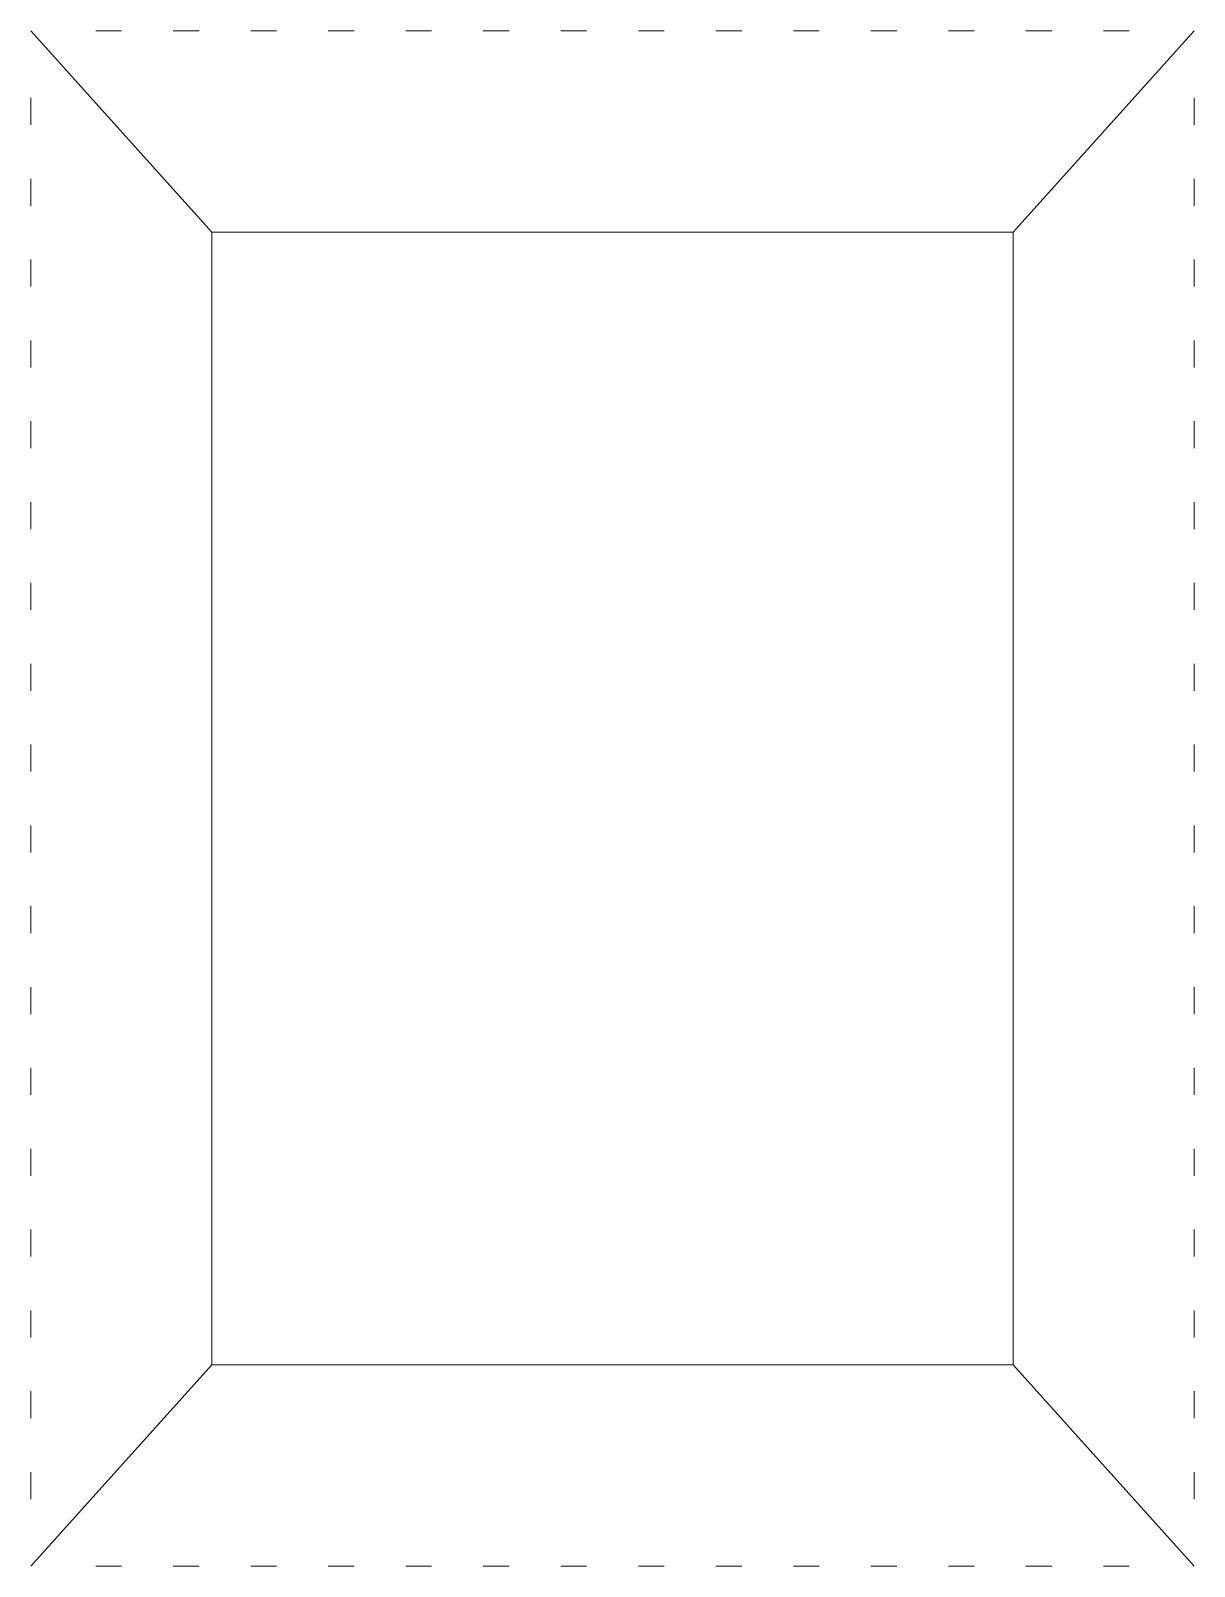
# Model space of a CAD drawing. Header units: millimetres. Extents: x 18.6 to 49.4, y -55.7 to -15.
import ezdxf

# ---------------------------------------------------------------- set-up
doc = ezdxf.new("R2010")
doc.units = ezdxf.units.MM
doc.header["$MEASUREMENT"] = 0
doc.layers.add('Layer 1', color=7, linetype='Continuous', lineweight=0)

msp = doc.modelspace()

# ---------------------------------------------------------------- hatches: boundary and pattern name
at = {"layer": 'Layer 1', "transparency": 33554687}
h = msp.add_hatch(color=250, dxfattribs=at)
h.dxf.hatch_style = 2
edge = h.paths.add_edge_path()
edge.add_spline(control_points=[(20.311, -15.04), (20.311, -15.04), (20.311, -15.04), (20.311, -15.04), (20.311, -15.04), (20.996, -15.04), (20.996, -15.04), (20.996, -15.04), (20.311, -15.04), (20.311, -15.04)], knot_values=[0, 0, 0, 0, 1, 1, 1, 2, 2, 2, 3, 3, 3, 3], degree=3, periodic=0)
edge = h.paths.add_edge_path()
edge.add_spline(control_points=[(22.365, -15.04), (22.365, -15.04), (22.365, -15.04), (22.365, -15.04), (22.365, -15.04), (23.05, -15.04), (23.05, -15.04), (23.05, -15.04), (22.365, -15.04), (22.365, -15.04)], knot_values=[0, 0, 0, 0, 1, 1, 1, 2, 2, 2, 3, 3, 3, 3], degree=3, periodic=0)
edge = h.paths.add_edge_path()
edge.add_spline(control_points=[(24.419, -15.04), (24.419, -15.04), (24.419, -15.04), (24.419, -15.04), (24.419, -15.04), (25.104, -15.04), (25.104, -15.04), (25.104, -15.04), (24.419, -15.04), (24.419, -15.04)], knot_values=[0, 0, 0, 0, 1, 1, 1, 2, 2, 2, 3, 3, 3, 3], degree=3, periodic=0)
edge = h.paths.add_edge_path()
edge.add_spline(control_points=[(26.473, -15.04), (26.473, -15.04), (26.473, -15.04), (26.473, -15.04), (26.473, -15.04), (27.158, -15.04), (27.158, -15.04), (27.158, -15.04), (26.473, -15.04), (26.473, -15.04)], knot_values=[0, 0, 0, 0, 1, 1, 1, 2, 2, 2, 3, 3, 3, 3], degree=3, periodic=0)
edge = h.paths.add_edge_path()
edge.add_spline(control_points=[(28.527, -15.04), (28.527, -15.04), (28.527, -15.04), (28.527, -15.04), (28.527, -15.04), (29.211, -15.04), (29.211, -15.04), (29.211, -15.04), (28.527, -15.04), (28.527, -15.04)], knot_values=[0, 0, 0, 0, 1, 1, 1, 2, 2, 2, 3, 3, 3, 3], degree=3, periodic=0)
edge = h.paths.add_edge_path()
edge.add_spline(control_points=[(30.581, -15.04), (30.581, -15.04), (30.581, -15.04), (30.581, -15.04), (30.581, -15.04), (31.265, -15.04), (31.265, -15.04), (31.265, -15.04), (30.581, -15.04), (30.581, -15.04)], knot_values=[0, 0, 0, 0, 1, 1, 1, 2, 2, 2, 3, 3, 3, 3], degree=3, periodic=0)
edge = h.paths.add_edge_path()
edge.add_spline(control_points=[(32.634, -15.04), (32.634, -15.04), (32.634, -15.04), (32.634, -15.04), (32.634, -15.04), (33.319, -15.04), (33.319, -15.04), (33.319, -15.04), (32.634, -15.04), (32.634, -15.04)], knot_values=[0, 0, 0, 0, 1, 1, 1, 2, 2, 2, 3, 3, 3, 3], degree=3, periodic=0)
edge = h.paths.add_edge_path()
edge.add_spline(control_points=[(34.688, -15.04), (34.688, -15.04), (34.688, -15.04), (34.688, -15.04), (34.688, -15.04), (35.373, -15.04), (35.373, -15.04), (35.373, -15.04), (34.688, -15.04), (34.688, -15.04)], knot_values=[0, 0, 0, 0, 1, 1, 1, 2, 2, 2, 3, 3, 3, 3], degree=3, periodic=0)
edge = h.paths.add_edge_path()
edge.add_spline(control_points=[(36.742, -15.04), (36.742, -15.04), (36.742, -15.04), (36.742, -15.04), (36.742, -15.04), (37.427, -15.04), (37.427, -15.04), (37.427, -15.04), (36.742, -15.04), (36.742, -15.04)], knot_values=[0, 0, 0, 0, 1, 1, 1, 2, 2, 2, 3, 3, 3, 3], degree=3, periodic=0)
edge = h.paths.add_edge_path()
edge.add_spline(control_points=[(38.796, -15.04), (38.796, -15.04), (38.796, -15.04), (38.796, -15.04), (38.796, -15.04), (39.48, -15.04), (39.48, -15.04), (39.48, -15.04), (38.796, -15.04), (38.796, -15.04)], knot_values=[0, 0, 0, 0, 1, 1, 1, 2, 2, 2, 3, 3, 3, 3], degree=3, periodic=0)
edge = h.paths.add_edge_path()
edge.add_spline(control_points=[(40.85, -15.04), (40.85, -15.04), (40.85, -15.04), (40.85, -15.04), (40.85, -15.04), (41.534, -15.04), (41.534, -15.04), (41.534, -15.04), (40.85, -15.04), (40.85, -15.04)], knot_values=[0, 0, 0, 0, 1, 1, 1, 2, 2, 2, 3, 3, 3, 3], degree=3, periodic=0)
edge = h.paths.add_edge_path()
edge.add_spline(control_points=[(42.903, -15.04), (42.903, -15.04), (42.903, -15.04), (42.903, -15.04), (42.903, -15.04), (43.588, -15.04), (43.588, -15.04), (43.588, -15.04), (42.903, -15.04), (42.903, -15.04)], knot_values=[0, 0, 0, 0, 1, 1, 1, 2, 2, 2, 3, 3, 3, 3], degree=3, periodic=0)
edge = h.paths.add_edge_path()
edge.add_spline(control_points=[(44.957, -15.04), (44.957, -15.04), (44.957, -15.04), (44.957, -15.04), (44.957, -15.04), (45.642, -15.04), (45.642, -15.04), (45.642, -15.04), (44.957, -15.04), (44.957, -15.04)], knot_values=[0, 0, 0, 0, 1, 1, 1, 2, 2, 2, 3, 3, 3, 3], degree=3, periodic=0)
edge = h.paths.add_edge_path()
edge.add_spline(control_points=[(47.011, -15.04), (47.011, -15.04), (47.011, -15.04), (47.011, -15.04), (47.011, -15.04), (47.696, -15.04), (47.696, -15.04), (47.696, -15.04), (47.011, -15.04), (47.011, -15.04)], knot_values=[0, 0, 0, 0, 1, 1, 1, 2, 2, 2, 3, 3, 3, 3], degree=3, periodic=0)
h = msp.add_hatch(color=250, dxfattribs=at)
h.dxf.hatch_style = 2
edge = h.paths.add_edge_path()
edge.add_spline(control_points=[(18.59, -17.535), (18.59, -17.535), (18.589, -17.535), (18.589, -17.535), (18.589, -17.535), (18.589, -16.821), (18.589, -16.821), (18.589, -16.821), (18.59, -17.535), (18.59, -17.535)], knot_values=[0, 0, 0, 0, 1, 1, 1, 2, 2, 2, 3, 3, 3, 3], degree=3, periodic=0)
edge = h.paths.add_edge_path()
edge.add_spline(control_points=[(18.59, -19.676), (18.59, -19.676), (18.589, -19.676), (18.589, -19.676), (18.589, -19.676), (18.589, -18.962), (18.589, -18.962), (18.589, -18.962), (18.59, -19.676), (18.59, -19.676)], knot_values=[0, 0, 0, 0, 1, 1, 1, 2, 2, 2, 3, 3, 3, 3], degree=3, periodic=0)
edge = h.paths.add_edge_path()
edge.add_spline(control_points=[(18.59, -21.817), (18.59, -21.817), (18.589, -21.817), (18.589, -21.817), (18.589, -21.817), (18.589, -21.104), (18.589, -21.104), (18.589, -21.104), (18.59, -21.817), (18.59, -21.817)], knot_values=[0, 0, 0, 0, 1, 1, 1, 2, 2, 2, 3, 3, 3, 3], degree=3, periodic=0)
edge = h.paths.add_edge_path()
edge.add_spline(control_points=[(18.59, -23.959), (18.59, -23.959), (18.589, -23.959), (18.589, -23.959), (18.589, -23.959), (18.589, -23.245), (18.589, -23.245), (18.589, -23.245), (18.59, -23.959), (18.59, -23.959)], knot_values=[0, 0, 0, 0, 1, 1, 1, 2, 2, 2, 3, 3, 3, 3], degree=3, periodic=0)
edge = h.paths.add_edge_path()
edge.add_spline(control_points=[(18.59, -26.101), (18.59, -26.101), (18.589, -26.101), (18.589, -26.101), (18.589, -26.101), (18.589, -25.387), (18.589, -25.387), (18.589, -25.387), (18.59, -26.101), (18.59, -26.101)], knot_values=[0, 0, 0, 0, 1, 1, 1, 2, 2, 2, 3, 3, 3, 3], degree=3, periodic=0)
edge = h.paths.add_edge_path()
edge.add_spline(control_points=[(18.59, -28.242), (18.59, -28.242), (18.589, -28.242), (18.589, -28.242), (18.589, -28.242), (18.589, -27.528), (18.589, -27.528), (18.589, -27.528), (18.59, -28.242), (18.59, -28.242)], knot_values=[0, 0, 0, 0, 1, 1, 1, 2, 2, 2, 3, 3, 3, 3], degree=3, periodic=0)
edge = h.paths.add_edge_path()
edge.add_spline(control_points=[(18.59, -30.384), (18.59, -30.384), (18.589, -30.384), (18.589, -30.384), (18.589, -30.384), (18.589, -29.67), (18.589, -29.67), (18.589, -29.67), (18.59, -30.384), (18.59, -30.384)], knot_values=[0, 0, 0, 0, 1, 1, 1, 2, 2, 2, 3, 3, 3, 3], degree=3, periodic=0)
edge = h.paths.add_edge_path()
edge.add_spline(control_points=[(18.59, -32.525), (18.59, -32.525), (18.589, -32.525), (18.589, -32.525), (18.589, -32.525), (18.589, -31.811), (18.589, -31.811), (18.589, -31.811), (18.59, -32.525), (18.59, -32.525)], knot_values=[0, 0, 0, 0, 1, 1, 1, 2, 2, 2, 3, 3, 3, 3], degree=3, periodic=0)
edge = h.paths.add_edge_path()
edge.add_spline(control_points=[(18.59, -34.667), (18.59, -34.667), (18.589, -34.667), (18.589, -34.667), (18.589, -34.667), (18.589, -33.953), (18.589, -33.953), (18.589, -33.953), (18.59, -34.667), (18.59, -34.667)], knot_values=[0, 0, 0, 0, 1, 1, 1, 2, 2, 2, 3, 3, 3, 3], degree=3, periodic=0)
edge = h.paths.add_edge_path()
edge.add_spline(control_points=[(18.59, -36.808), (18.59, -36.808), (18.589, -36.808), (18.589, -36.808), (18.589, -36.808), (18.589, -36.094), (18.589, -36.094), (18.589, -36.094), (18.59, -36.808), (18.59, -36.808)], knot_values=[0, 0, 0, 0, 1, 1, 1, 2, 2, 2, 3, 3, 3, 3], degree=3, periodic=0)
edge = h.paths.add_edge_path()
edge.add_spline(control_points=[(18.59, -38.95), (18.59, -38.95), (18.589, -38.95), (18.589, -38.95), (18.589, -38.95), (18.589, -38.236), (18.589, -38.236), (18.589, -38.236), (18.59, -38.95), (18.59, -38.95)], knot_values=[0, 0, 0, 0, 1, 1, 1, 2, 2, 2, 3, 3, 3, 3], degree=3, periodic=0)
edge = h.paths.add_edge_path()
edge.add_spline(control_points=[(18.59, -41.091), (18.59, -41.091), (18.589, -41.091), (18.589, -41.091), (18.589, -41.091), (18.589, -40.377), (18.589, -40.377), (18.589, -40.377), (18.59, -41.091), (18.59, -41.091)], knot_values=[0, 0, 0, 0, 1, 1, 1, 2, 2, 2, 3, 3, 3, 3], degree=3, periodic=0)
edge = h.paths.add_edge_path()
edge.add_spline(control_points=[(18.59, -43.233), (18.59, -43.233), (18.589, -43.233), (18.589, -43.233), (18.589, -43.233), (18.589, -42.519), (18.589, -42.519), (18.589, -42.519), (18.59, -43.233), (18.59, -43.233)], knot_values=[0, 0, 0, 0, 1, 1, 1, 2, 2, 2, 3, 3, 3, 3], degree=3, periodic=0)
edge = h.paths.add_edge_path()
edge.add_spline(control_points=[(18.59, -45.374), (18.59, -45.374), (18.589, -45.374), (18.589, -45.374), (18.589, -45.374), (18.589, -44.66), (18.589, -44.66), (18.589, -44.66), (18.59, -45.374), (18.59, -45.374)], knot_values=[0, 0, 0, 0, 1, 1, 1, 2, 2, 2, 3, 3, 3, 3], degree=3, periodic=0)
edge = h.paths.add_edge_path()
edge.add_spline(control_points=[(18.59, -47.516), (18.59, -47.516), (18.589, -47.516), (18.589, -47.516), (18.589, -47.516), (18.589, -46.802), (18.589, -46.802), (18.589, -46.802), (18.59, -47.516), (18.59, -47.516)], knot_values=[0, 0, 0, 0, 1, 1, 1, 2, 2, 2, 3, 3, 3, 3], degree=3, periodic=0)
edge = h.paths.add_edge_path()
edge.add_spline(control_points=[(18.59, -49.657), (18.59, -49.657), (18.589, -49.657), (18.589, -49.657), (18.589, -49.657), (18.589, -48.943), (18.589, -48.943), (18.589, -48.943), (18.59, -49.657), (18.59, -49.657)], knot_values=[0, 0, 0, 0, 1, 1, 1, 2, 2, 2, 3, 3, 3, 3], degree=3, periodic=0)
edge = h.paths.add_edge_path()
edge.add_spline(control_points=[(18.59, -51.799), (18.59, -51.799), (18.589, -51.799), (18.589, -51.799), (18.589, -51.799), (18.589, -51.085), (18.589, -51.085), (18.589, -51.085), (18.59, -51.799), (18.59, -51.799)], knot_values=[0, 0, 0, 0, 1, 1, 1, 2, 2, 2, 3, 3, 3, 3], degree=3, periodic=0)
edge = h.paths.add_edge_path()
edge.add_spline(control_points=[(18.59, -53.94), (18.59, -53.94), (18.589, -53.94), (18.589, -53.94), (18.589, -53.94), (18.589, -53.227), (18.589, -53.227), (18.589, -53.227), (18.59, -53.94), (18.59, -53.94)], knot_values=[0, 0, 0, 0, 1, 1, 1, 2, 2, 2, 3, 3, 3, 3], degree=3, periodic=0)
h = msp.add_hatch(color=250, dxfattribs=at)
h.dxf.hatch_style = 2
edge = h.paths.add_edge_path()
edge.add_spline(control_points=[(49.418, -17.534), (49.418, -17.534), (49.417, -16.821), (49.417, -16.821), (49.417, -16.821), (49.418, -16.821), (49.418, -16.821), (49.418, -16.821), (49.418, -17.534), (49.418, -17.534)], knot_values=[0, 0, 0, 0, 1, 1, 1, 2, 2, 2, 3, 3, 3, 3], degree=3, periodic=0)
edge = h.paths.add_edge_path()
edge.add_spline(control_points=[(49.418, -19.676), (49.418, -19.676), (49.417, -18.962), (49.417, -18.962), (49.417, -18.962), (49.418, -18.962), (49.418, -18.962), (49.418, -18.962), (49.418, -19.676), (49.418, -19.676)], knot_values=[0, 0, 0, 0, 1, 1, 1, 2, 2, 2, 3, 3, 3, 3], degree=3, periodic=0)
edge = h.paths.add_edge_path()
edge.add_spline(control_points=[(49.418, -21.817), (49.418, -21.817), (49.417, -21.104), (49.417, -21.104), (49.417, -21.104), (49.418, -21.104), (49.418, -21.104), (49.418, -21.104), (49.418, -21.817), (49.418, -21.817)], knot_values=[0, 0, 0, 0, 1, 1, 1, 2, 2, 2, 3, 3, 3, 3], degree=3, periodic=0)
edge = h.paths.add_edge_path()
edge.add_spline(control_points=[(49.418, -23.959), (49.418, -23.959), (49.417, -23.245), (49.417, -23.245), (49.417, -23.245), (49.418, -23.245), (49.418, -23.245), (49.418, -23.245), (49.418, -23.959), (49.418, -23.959)], knot_values=[0, 0, 0, 0, 1, 1, 1, 2, 2, 2, 3, 3, 3, 3], degree=3, periodic=0)
edge = h.paths.add_edge_path()
edge.add_spline(control_points=[(49.418, -26.1), (49.418, -26.1), (49.417, -25.387), (49.417, -25.387), (49.417, -25.387), (49.418, -25.387), (49.418, -25.387), (49.418, -25.387), (49.418, -26.1), (49.418, -26.1)], knot_values=[0, 0, 0, 0, 1, 1, 1, 2, 2, 2, 3, 3, 3, 3], degree=3, periodic=0)
edge = h.paths.add_edge_path()
edge.add_spline(control_points=[(49.418, -28.242), (49.418, -28.242), (49.417, -27.528), (49.417, -27.528), (49.417, -27.528), (49.418, -27.528), (49.418, -27.528), (49.418, -27.528), (49.418, -28.242), (49.418, -28.242)], knot_values=[0, 0, 0, 0, 1, 1, 1, 2, 2, 2, 3, 3, 3, 3], degree=3, periodic=0)
edge = h.paths.add_edge_path()
edge.add_spline(control_points=[(49.418, -30.384), (49.418, -30.384), (49.417, -29.67), (49.417, -29.67), (49.417, -29.67), (49.418, -29.67), (49.418, -29.67), (49.418, -29.67), (49.418, -30.384), (49.418, -30.384)], knot_values=[0, 0, 0, 0, 1, 1, 1, 2, 2, 2, 3, 3, 3, 3], degree=3, periodic=0)
edge = h.paths.add_edge_path()
edge.add_spline(control_points=[(49.418, -32.525), (49.418, -32.525), (49.417, -31.811), (49.417, -31.811), (49.417, -31.811), (49.418, -31.811), (49.418, -31.811), (49.418, -31.811), (49.418, -32.525), (49.418, -32.525)], knot_values=[0, 0, 0, 0, 1, 1, 1, 2, 2, 2, 3, 3, 3, 3], degree=3, periodic=0)
edge = h.paths.add_edge_path()
edge.add_spline(control_points=[(49.418, -34.667), (49.418, -34.667), (49.417, -33.953), (49.417, -33.953), (49.417, -33.953), (49.418, -33.953), (49.418, -33.953), (49.418, -33.953), (49.418, -34.667), (49.418, -34.667)], knot_values=[0, 0, 0, 0, 1, 1, 1, 2, 2, 2, 3, 3, 3, 3], degree=3, periodic=0)
edge = h.paths.add_edge_path()
edge.add_spline(control_points=[(49.418, -36.808), (49.418, -36.808), (49.417, -36.094), (49.417, -36.094), (49.417, -36.094), (49.418, -36.094), (49.418, -36.094), (49.418, -36.094), (49.418, -36.808), (49.418, -36.808)], knot_values=[0, 0, 0, 0, 1, 1, 1, 2, 2, 2, 3, 3, 3, 3], degree=3, periodic=0)
edge = h.paths.add_edge_path()
edge.add_spline(control_points=[(49.418, -38.95), (49.418, -38.95), (49.417, -38.236), (49.417, -38.236), (49.417, -38.236), (49.418, -38.236), (49.418, -38.236), (49.418, -38.236), (49.418, -38.95), (49.418, -38.95)], knot_values=[0, 0, 0, 0, 1, 1, 1, 2, 2, 2, 3, 3, 3, 3], degree=3, periodic=0)
edge = h.paths.add_edge_path()
edge.add_spline(control_points=[(49.418, -41.091), (49.418, -41.091), (49.417, -40.377), (49.417, -40.377), (49.417, -40.377), (49.418, -40.377), (49.418, -40.377), (49.418, -40.377), (49.418, -41.091), (49.418, -41.091)], knot_values=[0, 0, 0, 0, 1, 1, 1, 2, 2, 2, 3, 3, 3, 3], degree=3, periodic=0)
edge = h.paths.add_edge_path()
edge.add_spline(control_points=[(49.418, -43.233), (49.418, -43.233), (49.417, -42.519), (49.417, -42.519), (49.417, -42.519), (49.418, -42.519), (49.418, -42.519), (49.418, -42.519), (49.418, -43.233), (49.418, -43.233)], knot_values=[0, 0, 0, 0, 1, 1, 1, 2, 2, 2, 3, 3, 3, 3], degree=3, periodic=0)
edge = h.paths.add_edge_path()
edge.add_spline(control_points=[(49.418, -45.374), (49.418, -45.374), (49.417, -44.66), (49.417, -44.66), (49.417, -44.66), (49.418, -44.66), (49.418, -44.66), (49.418, -44.66), (49.418, -45.374), (49.418, -45.374)], knot_values=[0, 0, 0, 0, 1, 1, 1, 2, 2, 2, 3, 3, 3, 3], degree=3, periodic=0)
edge = h.paths.add_edge_path()
edge.add_spline(control_points=[(49.418, -47.516), (49.418, -47.516), (49.417, -46.802), (49.417, -46.802), (49.417, -46.802), (49.418, -46.802), (49.418, -46.802), (49.418, -46.802), (49.418, -47.516), (49.418, -47.516)], knot_values=[0, 0, 0, 0, 1, 1, 1, 2, 2, 2, 3, 3, 3, 3], degree=3, periodic=0)
edge = h.paths.add_edge_path()
edge.add_spline(control_points=[(49.418, -49.657), (49.418, -49.657), (49.417, -48.943), (49.417, -48.943), (49.417, -48.943), (49.418, -48.943), (49.418, -48.943), (49.418, -48.943), (49.418, -49.657), (49.418, -49.657)], knot_values=[0, 0, 0, 0, 1, 1, 1, 2, 2, 2, 3, 3, 3, 3], degree=3, periodic=0)
edge = h.paths.add_edge_path()
edge.add_spline(control_points=[(49.418, -51.799), (49.418, -51.799), (49.417, -51.085), (49.417, -51.085), (49.417, -51.085), (49.418, -51.085), (49.418, -51.085), (49.418, -51.085), (49.418, -51.799), (49.418, -51.799)], knot_values=[0, 0, 0, 0, 1, 1, 1, 2, 2, 2, 3, 3, 3, 3], degree=3, periodic=0)
edge = h.paths.add_edge_path()
edge.add_spline(control_points=[(49.418, -53.94), (49.418, -53.94), (49.417, -53.226), (49.417, -53.226), (49.417, -53.226), (49.418, -53.226), (49.418, -53.226), (49.418, -53.226), (49.418, -53.94), (49.418, -53.94)], knot_values=[0, 0, 0, 0, 1, 1, 1, 2, 2, 2, 3, 3, 3, 3], degree=3, periodic=0)
h = msp.add_hatch(color=250, dxfattribs=at)
h.dxf.hatch_style = 2
edge = h.paths.add_edge_path()
edge.add_spline(control_points=[(20.996, -55.721), (20.996, -55.721), (20.311, -55.721), (20.311, -55.721), (20.311, -55.721), (20.996, -55.721), (20.996, -55.721), (20.996, -55.721), (20.996, -55.721), (20.996, -55.721)], knot_values=[0, 0, 0, 0, 1, 1, 1, 2, 2, 2, 3, 3, 3, 3], degree=3, periodic=0)
edge = h.paths.add_edge_path()
edge.add_spline(control_points=[(23.05, -55.721), (23.05, -55.721), (22.365, -55.721), (22.365, -55.721), (22.365, -55.721), (23.05, -55.721), (23.05, -55.721), (23.05, -55.721), (23.05, -55.721), (23.05, -55.721)], knot_values=[0, 0, 0, 0, 1, 1, 1, 2, 2, 2, 3, 3, 3, 3], degree=3, periodic=0)
edge = h.paths.add_edge_path()
edge.add_spline(control_points=[(25.104, -55.721), (25.104, -55.721), (24.419, -55.721), (24.419, -55.721), (24.419, -55.721), (25.104, -55.721), (25.104, -55.721), (25.104, -55.721), (25.104, -55.721), (25.104, -55.721)], knot_values=[0, 0, 0, 0, 1, 1, 1, 2, 2, 2, 3, 3, 3, 3], degree=3, periodic=0)
edge = h.paths.add_edge_path()
edge.add_spline(control_points=[(27.158, -55.721), (27.158, -55.721), (26.473, -55.721), (26.473, -55.721), (26.473, -55.721), (27.158, -55.721), (27.158, -55.721), (27.158, -55.721), (27.158, -55.721), (27.158, -55.721)], knot_values=[0, 0, 0, 0, 1, 1, 1, 2, 2, 2, 3, 3, 3, 3], degree=3, periodic=0)
edge = h.paths.add_edge_path()
edge.add_spline(control_points=[(29.211, -55.721), (29.211, -55.721), (28.527, -55.721), (28.527, -55.721), (28.527, -55.721), (29.211, -55.721), (29.211, -55.721), (29.211, -55.721), (29.211, -55.721), (29.211, -55.721)], knot_values=[0, 0, 0, 0, 1, 1, 1, 2, 2, 2, 3, 3, 3, 3], degree=3, periodic=0)
edge = h.paths.add_edge_path()
edge.add_spline(control_points=[(31.265, -55.721), (31.265, -55.721), (30.581, -55.721), (30.581, -55.721), (30.581, -55.721), (31.265, -55.721), (31.265, -55.721), (31.265, -55.721), (31.265, -55.721), (31.265, -55.721)], knot_values=[0, 0, 0, 0, 1, 1, 1, 2, 2, 2, 3, 3, 3, 3], degree=3, periodic=0)
edge = h.paths.add_edge_path()
edge.add_spline(control_points=[(33.319, -55.721), (33.319, -55.721), (32.634, -55.721), (32.634, -55.721), (32.634, -55.721), (33.319, -55.721), (33.319, -55.721), (33.319, -55.721), (33.319, -55.721), (33.319, -55.721)], knot_values=[0, 0, 0, 0, 1, 1, 1, 2, 2, 2, 3, 3, 3, 3], degree=3, periodic=0)
edge = h.paths.add_edge_path()
edge.add_spline(control_points=[(35.373, -55.721), (35.373, -55.721), (34.688, -55.721), (34.688, -55.721), (34.688, -55.721), (35.373, -55.721), (35.373, -55.721), (35.373, -55.721), (35.373, -55.721), (35.373, -55.721)], knot_values=[0, 0, 0, 0, 1, 1, 1, 2, 2, 2, 3, 3, 3, 3], degree=3, periodic=0)
edge = h.paths.add_edge_path()
edge.add_spline(control_points=[(37.427, -55.721), (37.427, -55.721), (36.742, -55.721), (36.742, -55.721), (36.742, -55.721), (37.427, -55.721), (37.427, -55.721), (37.427, -55.721), (37.427, -55.721), (37.427, -55.721)], knot_values=[0, 0, 0, 0, 1, 1, 1, 2, 2, 2, 3, 3, 3, 3], degree=3, periodic=0)
edge = h.paths.add_edge_path()
edge.add_spline(control_points=[(39.48, -55.721), (39.48, -55.721), (38.796, -55.721), (38.796, -55.721), (38.796, -55.721), (39.48, -55.721), (39.48, -55.721), (39.48, -55.721), (39.48, -55.721), (39.48, -55.721)], knot_values=[0, 0, 0, 0, 1, 1, 1, 2, 2, 2, 3, 3, 3, 3], degree=3, periodic=0)
edge = h.paths.add_edge_path()
edge.add_spline(control_points=[(41.534, -55.721), (41.534, -55.721), (40.85, -55.721), (40.85, -55.721), (40.85, -55.721), (41.534, -55.721), (41.534, -55.721), (41.534, -55.721), (41.534, -55.721), (41.534, -55.721)], knot_values=[0, 0, 0, 0, 1, 1, 1, 2, 2, 2, 3, 3, 3, 3], degree=3, periodic=0)
edge = h.paths.add_edge_path()
edge.add_spline(control_points=[(43.588, -55.721), (43.588, -55.721), (42.903, -55.721), (42.903, -55.721), (42.903, -55.721), (43.588, -55.721), (43.588, -55.721), (43.588, -55.721), (43.588, -55.721), (43.588, -55.721)], knot_values=[0, 0, 0, 0, 1, 1, 1, 2, 2, 2, 3, 3, 3, 3], degree=3, periodic=0)
edge = h.paths.add_edge_path()
edge.add_spline(control_points=[(45.642, -55.721), (45.642, -55.721), (44.957, -55.721), (44.957, -55.721), (44.957, -55.721), (45.642, -55.721), (45.642, -55.721), (45.642, -55.721), (45.642, -55.721), (45.642, -55.721)], knot_values=[0, 0, 0, 0, 1, 1, 1, 2, 2, 2, 3, 3, 3, 3], degree=3, periodic=0)
edge = h.paths.add_edge_path()
edge.add_spline(control_points=[(47.696, -55.721), (47.696, -55.721), (47.011, -55.721), (47.011, -55.721), (47.011, -55.721), (47.696, -55.721), (47.696, -55.721), (47.696, -55.721), (47.696, -55.721), (47.696, -55.721)], knot_values=[0, 0, 0, 0, 1, 1, 1, 2, 2, 2, 3, 3, 3, 3], degree=3, periodic=0)

# ---------------------------------------------------------------- linework, layer by layer
at = {"layer": 'Layer 1', "color": 250, "lineweight": 0}
for p, q in [((23.387, -20.38), (18.589, -15.04)), ((44.62, -20.38), (49.418, -15.04)), ((23.387, -50.38), (18.589, -55.721)), ((44.62, -50.38), (49.418, -55.721))]:
    msp.add_line(p, q, dxfattribs=at)
msp.add_lwpolyline([(44.62, -50.38), (23.387, -50.38), (23.387, -20.38), (44.62, -20.38)], close=True, dxfattribs=at)
at = {"layer": 'Layer 1'}
for points in [[(20.311, -15.04), (20.311, -15.04), (20.311, -15.04), (20.311, -15.04), (20.311, -15.04), (20.996, -15.04), (20.996, -15.04), (20.996, -15.04), (20.311, -15.04), (20.311, -15.04)], [(22.365, -15.04), (22.365, -15.04), (22.365, -15.04), (22.365, -15.04), (22.365, -15.04), (23.05, -15.04), (23.05, -15.04), (23.05, -15.04), (22.365, -15.04), (22.365, -15.04)], [(24.419, -15.04), (24.419, -15.04), (24.419, -15.04), (24.419, -15.04), (24.419, -15.04), (25.104, -15.04), (25.104, -15.04), (25.104, -15.04), (24.419, -15.04), (24.419, -15.04)], [(26.473, -15.04), (26.473, -15.04), (26.473, -15.04), (26.473, -15.04), (26.473, -15.04), (27.158, -15.04), (27.158, -15.04), (27.158, -15.04), (26.473, -15.04), (26.473, -15.04)], [(28.527, -15.04), (28.527, -15.04), (28.527, -15.04), (28.527, -15.04), (28.527, -15.04), (29.211, -15.04), (29.211, -15.04), (29.211, -15.04), (28.527, -15.04), (28.527, -15.04)], [(30.581, -15.04), (30.581, -15.04), (30.581, -15.04), (30.581, -15.04), (30.581, -15.04), (31.265, -15.04), (31.265, -15.04), (31.265, -15.04), (30.581, -15.04), (30.581, -15.04)], [(32.634, -15.04), (32.634, -15.04), (32.634, -15.04), (32.634, -15.04), (32.634, -15.04), (33.319, -15.04), (33.319, -15.04), (33.319, -15.04), (32.634, -15.04), (32.634, -15.04)], [(34.688, -15.04), (34.688, -15.04), (34.688, -15.04), (34.688, -15.04), (34.688, -15.04), (35.373, -15.04), (35.373, -15.04), (35.373, -15.04), (34.688, -15.04), (34.688, -15.04)], [(36.742, -15.04), (36.742, -15.04), (36.742, -15.04), (36.742, -15.04), (36.742, -15.04), (37.427, -15.04), (37.427, -15.04), (37.427, -15.04), (36.742, -15.04), (36.742, -15.04)], [(38.796, -15.04), (38.796, -15.04), (38.796, -15.04), (38.796, -15.04), (38.796, -15.04), (39.48, -15.04), (39.48, -15.04), (39.48, -15.04), (38.796, -15.04), (38.796, -15.04)], [(40.85, -15.04), (40.85, -15.04), (40.85, -15.04), (40.85, -15.04), (40.85, -15.04), (41.534, -15.04), (41.534, -15.04), (41.534, -15.04), (40.85, -15.04), (40.85, -15.04)], [(42.903, -15.04), (42.903, -15.04), (42.903, -15.04), (42.903, -15.04), (42.903, -15.04), (43.588, -15.04), (43.588, -15.04), (43.588, -15.04), (42.903, -15.04), (42.903, -15.04)], [(44.957, -15.04), (44.957, -15.04), (44.957, -15.04), (44.957, -15.04), (44.957, -15.04), (45.642, -15.04), (45.642, -15.04), (45.642, -15.04), (44.957, -15.04), (44.957, -15.04)], [(47.011, -15.04), (47.011, -15.04), (47.011, -15.04), (47.011, -15.04), (47.011, -15.04), (47.696, -15.04), (47.696, -15.04), (47.696, -15.04), (47.011, -15.04), (47.011, -15.04)], [(18.59, -17.535), (18.59, -17.535), (18.589, -17.535), (18.589, -17.535), (18.589, -17.535), (18.589, -16.821), (18.589, -16.821), (18.589, -16.821), (18.59, -17.535), (18.59, -17.535)], [(49.418, -17.534), (49.418, -17.534), (49.417, -16.821), (49.417, -16.821), (49.417, -16.821), (49.418, -16.821), (49.418, -16.821), (49.418, -16.821), (49.418, -17.534), (49.418, -17.534)], [(18.59, -19.676), (18.59, -19.676), (18.589, -19.676), (18.589, -19.676), (18.589, -19.676), (18.589, -18.962), (18.589, -18.962), (18.589, -18.962), (18.59, -19.676), (18.59, -19.676)], [(49.418, -19.676), (49.418, -19.676), (49.417, -18.962), (49.417, -18.962), (49.417, -18.962), (49.418, -18.962), (49.418, -18.962), (49.418, -18.962), (49.418, -19.676), (49.418, -19.676)], [(18.59, -21.817), (18.59, -21.817), (18.589, -21.817), (18.589, -21.817), (18.589, -21.817), (18.589, -21.104), (18.589, -21.104), (18.589, -21.104), (18.59, -21.817), (18.59, -21.817)], [(49.418, -21.817), (49.418, -21.817), (49.417, -21.104), (49.417, -21.104), (49.417, -21.104), (49.418, -21.104), (49.418, -21.104), (49.418, -21.104), (49.418, -21.817), (49.418, -21.817)], [(18.59, -23.959), (18.59, -23.959), (18.589, -23.959), (18.589, -23.959), (18.589, -23.959), (18.589, -23.245), (18.589, -23.245), (18.589, -23.245), (18.59, -23.959), (18.59, -23.959)], [(49.418, -23.959), (49.418, -23.959), (49.417, -23.245), (49.417, -23.245), (49.417, -23.245), (49.418, -23.245), (49.418, -23.245), (49.418, -23.245), (49.418, -23.959), (49.418, -23.959)], [(18.59, -26.101), (18.59, -26.101), (18.589, -26.101), (18.589, -26.101), (18.589, -26.101), (18.589, -25.387), (18.589, -25.387), (18.589, -25.387), (18.59, -26.101), (18.59, -26.101)], [(49.418, -26.1), (49.418, -26.1), (49.417, -25.387), (49.417, -25.387), (49.417, -25.387), (49.418, -25.387), (49.418, -25.387), (49.418, -25.387), (49.418, -26.1), (49.418, -26.1)], [(18.59, -28.242), (18.59, -28.242), (18.589, -28.242), (18.589, -28.242), (18.589, -28.242), (18.589, -27.528), (18.589, -27.528), (18.589, -27.528), (18.59, -28.242), (18.59, -28.242)], [(49.418, -28.242), (49.418, -28.242), (49.417, -27.528), (49.417, -27.528), (49.417, -27.528), (49.418, -27.528), (49.418, -27.528), (49.418, -27.528), (49.418, -28.242), (49.418, -28.242)], [(18.59, -30.384), (18.59, -30.384), (18.589, -30.384), (18.589, -30.384), (18.589, -30.384), (18.589, -29.67), (18.589, -29.67), (18.589, -29.67), (18.59, -30.384), (18.59, -30.384)], [(49.418, -30.384), (49.418, -30.384), (49.417, -29.67), (49.417, -29.67), (49.417, -29.67), (49.418, -29.67), (49.418, -29.67), (49.418, -29.67), (49.418, -30.384), (49.418, -30.384)], [(18.59, -32.525), (18.59, -32.525), (18.589, -32.525), (18.589, -32.525), (18.589, -32.525), (18.589, -31.811), (18.589, -31.811), (18.589, -31.811), (18.59, -32.525), (18.59, -32.525)], [(49.418, -32.525), (49.418, -32.525), (49.417, -31.811), (49.417, -31.811), (49.417, -31.811), (49.418, -31.811), (49.418, -31.811), (49.418, -31.811), (49.418, -32.525), (49.418, -32.525)], [(18.59, -34.667), (18.59, -34.667), (18.589, -34.667), (18.589, -34.667), (18.589, -34.667), (18.589, -33.953), (18.589, -33.953), (18.589, -33.953), (18.59, -34.667), (18.59, -34.667)], [(49.418, -34.667), (49.418, -34.667), (49.417, -33.953), (49.417, -33.953), (49.417, -33.953), (49.418, -33.953), (49.418, -33.953), (49.418, -33.953), (49.418, -34.667), (49.418, -34.667)], [(18.59, -36.808), (18.59, -36.808), (18.589, -36.808), (18.589, -36.808), (18.589, -36.808), (18.589, -36.094), (18.589, -36.094), (18.589, -36.094), (18.59, -36.808), (18.59, -36.808)], [(49.418, -36.808), (49.418, -36.808), (49.417, -36.094), (49.417, -36.094), (49.417, -36.094), (49.418, -36.094), (49.418, -36.094), (49.418, -36.094), (49.418, -36.808), (49.418, -36.808)], [(18.59, -38.95), (18.59, -38.95), (18.589, -38.95), (18.589, -38.95), (18.589, -38.95), (18.589, -38.236), (18.589, -38.236), (18.589, -38.236), (18.59, -38.95), (18.59, -38.95)], [(49.418, -38.95), (49.418, -38.95), (49.417, -38.236), (49.417, -38.236), (49.417, -38.236), (49.418, -38.236), (49.418, -38.236), (49.418, -38.236), (49.418, -38.95), (49.418, -38.95)], [(18.59, -41.091), (18.59, -41.091), (18.589, -41.091), (18.589, -41.091), (18.589, -41.091), (18.589, -40.377), (18.589, -40.377), (18.589, -40.377), (18.59, -41.091), (18.59, -41.091)], [(49.418, -41.091), (49.418, -41.091), (49.417, -40.377), (49.417, -40.377), (49.417, -40.377), (49.418, -40.377), (49.418, -40.377), (49.418, -40.377), (49.418, -41.091), (49.418, -41.091)], [(18.59, -43.233), (18.59, -43.233), (18.589, -43.233), (18.589, -43.233), (18.589, -43.233), (18.589, -42.519), (18.589, -42.519), (18.589, -42.519), (18.59, -43.233), (18.59, -43.233)], [(49.418, -43.233), (49.418, -43.233), (49.417, -42.519), (49.417, -42.519), (49.417, -42.519), (49.418, -42.519), (49.418, -42.519), (49.418, -42.519), (49.418, -43.233), (49.418, -43.233)], [(18.59, -45.374), (18.59, -45.374), (18.589, -45.374), (18.589, -45.374), (18.589, -45.374), (18.589, -44.66), (18.589, -44.66), (18.589, -44.66), (18.59, -45.374), (18.59, -45.374)], [(49.418, -45.374), (49.418, -45.374), (49.417, -44.66), (49.417, -44.66), (49.417, -44.66), (49.418, -44.66), (49.418, -44.66), (49.418, -44.66), (49.418, -45.374), (49.418, -45.374)], [(18.59, -47.516), (18.59, -47.516), (18.589, -47.516), (18.589, -47.516), (18.589, -47.516), (18.589, -46.802), (18.589, -46.802), (18.589, -46.802), (18.59, -47.516), (18.59, -47.516)], [(49.418, -47.516), (49.418, -47.516), (49.417, -46.802), (49.417, -46.802), (49.417, -46.802), (49.418, -46.802), (49.418, -46.802), (49.418, -46.802), (49.418, -47.516), (49.418, -47.516)], [(18.59, -49.657), (18.59, -49.657), (18.589, -49.657), (18.589, -49.657), (18.589, -49.657), (18.589, -48.943), (18.589, -48.943), (18.589, -48.943), (18.59, -49.657), (18.59, -49.657)], [(49.418, -49.657), (49.418, -49.657), (49.417, -48.943), (49.417, -48.943), (49.417, -48.943), (49.418, -48.943), (49.418, -48.943), (49.418, -48.943), (49.418, -49.657), (49.418, -49.657)], [(18.59, -51.799), (18.59, -51.799), (18.589, -51.799), (18.589, -51.799), (18.589, -51.799), (18.589, -51.085), (18.589, -51.085), (18.589, -51.085), (18.59, -51.799), (18.59, -51.799)], [(49.418, -51.799), (49.418, -51.799), (49.417, -51.085), (49.417, -51.085), (49.417, -51.085), (49.418, -51.085), (49.418, -51.085), (49.418, -51.085), (49.418, -51.799), (49.418, -51.799)], [(18.59, -53.94), (18.59, -53.94), (18.589, -53.94), (18.589, -53.94), (18.589, -53.94), (18.589, -53.227), (18.589, -53.227), (18.589, -53.227), (18.59, -53.94), (18.59, -53.94)], [(49.418, -53.94), (49.418, -53.94), (49.417, -53.226), (49.417, -53.226), (49.417, -53.226), (49.418, -53.226), (49.418, -53.226), (49.418, -53.226), (49.418, -53.94), (49.418, -53.94)], [(20.996, -55.721), (20.996, -55.721), (20.311, -55.721), (20.311, -55.721), (20.311, -55.721), (20.996, -55.721), (20.996, -55.721), (20.996, -55.721), (20.996, -55.721), (20.996, -55.721)], [(23.05, -55.721), (23.05, -55.721), (22.365, -55.721), (22.365, -55.721), (22.365, -55.721), (23.05, -55.721), (23.05, -55.721), (23.05, -55.721), (23.05, -55.721), (23.05, -55.721)], [(25.104, -55.721), (25.104, -55.721), (24.419, -55.721), (24.419, -55.721), (24.419, -55.721), (25.104, -55.721), (25.104, -55.721), (25.104, -55.721), (25.104, -55.721), (25.104, -55.721)], [(27.158, -55.721), (27.158, -55.721), (26.473, -55.721), (26.473, -55.721), (26.473, -55.721), (27.158, -55.721), (27.158, -55.721), (27.158, -55.721), (27.158, -55.721), (27.158, -55.721)], [(29.211, -55.721), (29.211, -55.721), (28.527, -55.721), (28.527, -55.721), (28.527, -55.721), (29.211, -55.721), (29.211, -55.721), (29.211, -55.721), (29.211, -55.721), (29.211, -55.721)], [(31.265, -55.721), (31.265, -55.721), (30.581, -55.721), (30.581, -55.721), (30.581, -55.721), (31.265, -55.721), (31.265, -55.721), (31.265, -55.721), (31.265, -55.721), (31.265, -55.721)], [(33.319, -55.721), (33.319, -55.721), (32.634, -55.721), (32.634, -55.721), (32.634, -55.721), (33.319, -55.721), (33.319, -55.721), (33.319, -55.721), (33.319, -55.721), (33.319, -55.721)], [(35.373, -55.721), (35.373, -55.721), (34.688, -55.721), (34.688, -55.721), (34.688, -55.721), (35.373, -55.721), (35.373, -55.721), (35.373, -55.721), (35.373, -55.721), (35.373, -55.721)], [(37.427, -55.721), (37.427, -55.721), (36.742, -55.721), (36.742, -55.721), (36.742, -55.721), (37.427, -55.721), (37.427, -55.721), (37.427, -55.721), (37.427, -55.721), (37.427, -55.721)], [(39.48, -55.721), (39.48, -55.721), (38.796, -55.721), (38.796, -55.721), (38.796, -55.721), (39.48, -55.721), (39.48, -55.721), (39.48, -55.721), (39.48, -55.721), (39.48, -55.721)], [(41.534, -55.721), (41.534, -55.721), (40.85, -55.721), (40.85, -55.721), (40.85, -55.721), (41.534, -55.721), (41.534, -55.721), (41.534, -55.721), (41.534, -55.721), (41.534, -55.721)], [(43.588, -55.721), (43.588, -55.721), (42.903, -55.721), (42.903, -55.721), (42.903, -55.721), (43.588, -55.721), (43.588, -55.721), (43.588, -55.721), (43.588, -55.721), (43.588, -55.721)], [(45.642, -55.721), (45.642, -55.721), (44.957, -55.721), (44.957, -55.721), (44.957, -55.721), (45.642, -55.721), (45.642, -55.721), (45.642, -55.721), (45.642, -55.721), (45.642, -55.721)], [(47.696, -55.721), (47.696, -55.721), (47.011, -55.721), (47.011, -55.721), (47.011, -55.721), (47.696, -55.721), (47.696, -55.721), (47.696, -55.721), (47.696, -55.721), (47.696, -55.721)]]:
    msp.add_open_spline(points, degree=3, knots=[0, 0, 0, 0, 1, 1, 1, 2, 2, 2, 3, 3, 3, 3], dxfattribs=at)

doc.saveas('drawing.dxf')
